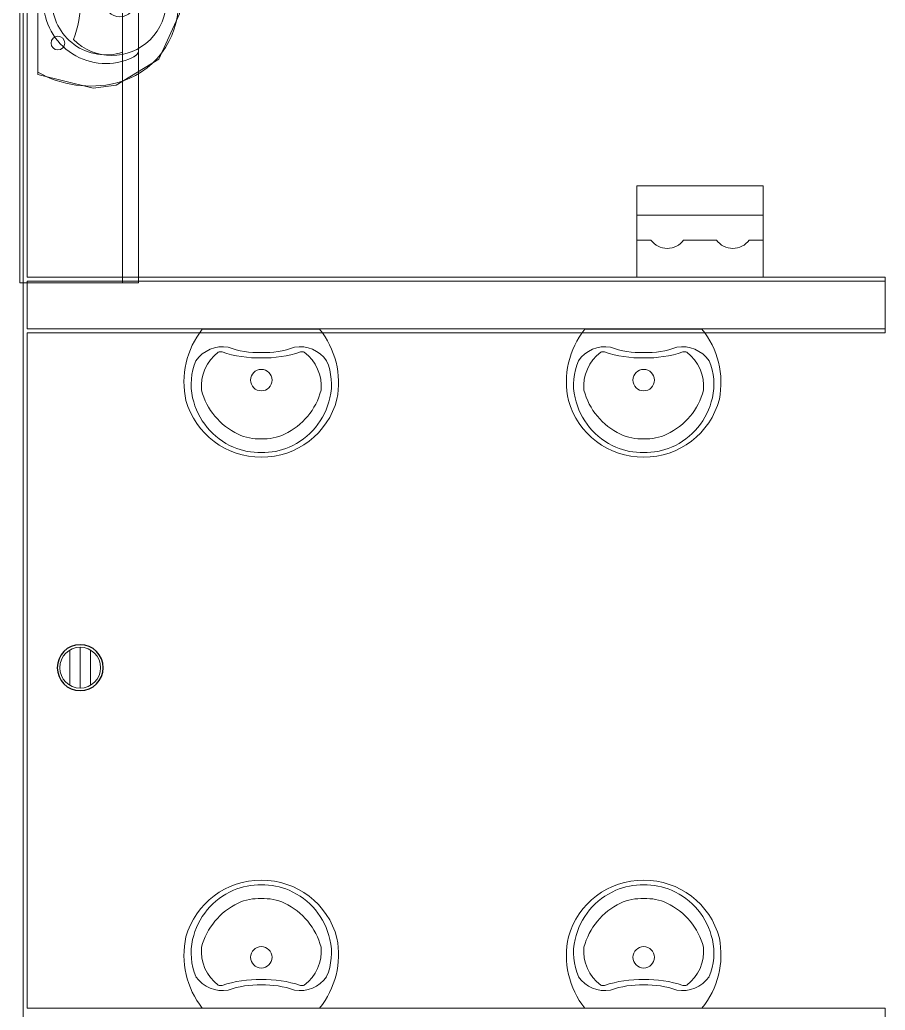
# Model space of a CAD drawing. Header units: millimetres. Extents: x -677815 to 476396, y -125373 to 39000.
# Drawn here: x 251900 to 254050, y 2073 to 4534 of the extents above; entities that cross this region are included whole.
import ezdxf

# ---------------------------------------------------------------- set-up
doc = ezdxf.new("R2010")
doc.units = ezdxf.units.MM
for name, color, linetype, lineweight in [('AM_BOR', 4, 'Continuous', 25), ('Xref building Toll$0$A-FLOR', 192, 'Continuous', 25), ('Xref building Toll$0$A-WALL', 113, 'Continuous', 9), ('Xref building Toll$0$E-ELEC-EQPM', 71, 'Continuous', 9), ('Xref building Toll$0$I-FURN', 30, 'Continuous', 9), ('Xref building Toll$0$P-SANR-FIXT', 6, 'Continuous', 9)]:
    doc.layers.add(name, color=color, linetype=linetype, lineweight=lineweight)

# ---------------------------------------------------------------- blocks, each defined once
blk = doc.blocks.new('Xref building Toll$0$Basins w Vanity Unit _UK_ - Basins w Vanity Unit _UK_-935614-MASTER GROUND FLOOR')
at = {"layer": 'Xref building Toll$0$I-FURN'}
for p, q in [((156.4, 393.6), (156.4, 393.6)), ((906.4, 393.6), (906.4, 393.6)), ((1656.4, 393.6), (1656.4, 393.6)), ((31.9, 295), (-713.6, 295)), ((-713.6, 280), (-713.6, 295)), ((-713.6, 295), (-713.6, 295)), ((-713.6, 295), (-713.6, 255)), ((2356.4, 295), (-713.6, 295)), ((-713.6, 20), (-713.6, 280)), ((781.9, 295), (280.8, 295)), ((1531.9, 295), (1030.8, 295)), ((2356.4, 295), (1780.8, 295)), ((2356.4, 255), (2356.4, 295)), ((2356.4, 295), (2356.4, 295)), ((2356.4, 295), (2356.4, 280)), ((2356.4, 280), (2356.4, 20)), ((-713.6, 255), (-713.6, 255)), ((-713.6, 255), (-713.6, 0)), ((2356.4, 255), (-713.6, 255)), ((29.5, 255), (-713.6, 255)), ((779.5, 255), (283.2, 255)), ((1529.5, 255), (1033.2, 255)), ((2356.4, 255), (1783.2, 255)), ((2356.4, 0), (2356.4, 255)), ((2356.4, 255), (2356.4, 255)), ((-22.7, 45), (-25.6, 45)), ((-21.2, 45), (-20.2, 45)), ((-20.2, 45), (-20.2, 45)), ((332.9, 45), (332.9, 45)), ((332.9, 45), (333.9, 45)), ((338.3, 45), (335.5, 45)), ((727.3, 45), (724.4, 45)), ((728.8, 45), (729.8, 45)), ((729.8, 45), (729.8, 45)), ((1082.9, 45), (1082.9, 45)), ((1082.9, 45), (1083.9, 45)), ((1088.3, 45), (1085.5, 45)), ((1477.3, 45), (1474.4, 45)), ((1478.8, 45), (1479.8, 45)), ((1479.8, 45), (1479.8, 45)), ((1832.9, 45), (1832.9, 45)), ((1832.9, 45), (1833.9, 45)), ((1838.3, 45), (1835.5, 45)), ((-713.6, 0), (-713.6, 20)), ((2356.4, 20), (2356.4, 0)), ((-713.6, 0), (-713.6, 0)), ((-713.6, 0), (2356.4, 0)), ((-713.6, 0), (2356.4, 0)), ((2356.4, 0), (2356.4, 0))]:
    blk.add_line(p, q, dxfattribs=at)
at = {"layer": 'Xref building Toll$0$I-FURN', "flags": 128}
for points in [[(156.4, 398.4), (36.9, 364.8), (-42.3, 269.3), (-52, 239.2)], [(364.8, 239.2), (300.9, 345.7), (187.9, 396.9), (156.4, 398.4)], [(156.4, 395.8), (156.4, 397), (156.4, 398.3)], [(906.4, 398.4), (786.9, 364.8), (707.7, 269.3), (698, 239.2)], [(1114.8, 239.2), (1050.9, 345.7), (937.9, 396.9), (906.4, 398.4)], [(906.4, 395.8), (906.4, 397), (906.4, 398.3)], [(1656.4, 398.4), (1536.9, 364.8), (1457.7, 269.3), (1448, 239.2)], [(1864.8, 239.2), (1800.9, 345.7), (1687.9, 396.9), (1656.4, 398.4)], [(1656.4, 395.8), (1656.4, 397), (1656.4, 398.3)], [(-52, 239.2), (-48.1, 97.7), (-25.7, 45)], [(338.5, 45), (372.3, 182.5), (364.8, 239.2)], [(698, 239.2), (701.9, 97.7), (724.3, 45)], [(1088.5, 45), (1122.3, 182.5), (1114.8, 239.2)], [(1448, 239.2), (1451.9, 97.7), (1474.3, 45)], [(1838.5, 45), (1872.3, 182.5), (1864.8, 239.2)]]:
    blk.add_lwpolyline(points, dxfattribs=at)
at = {"layer": 'Xref building Toll$0$I-FURN'}
for centre, radius, start, end in [((150.5, 190.1), 203.5, 88.3442, 166.3649), ((150.5, 190.1), 203.5, 88.3442, 166.3649), ((162.2, 190.1), 203.5, 13.6351, 91.6558), ((162.2, 190.1), 203.5, 13.6351, 91.6558), ((900.5, 190.1), 203.5, 88.3442, 166.3649), ((900.5, 190.1), 203.5, 88.3442, 166.3649), ((912.2, 190.1), 203.5, 13.6351, 91.6558), ((912.2, 190.1), 203.5, 13.6351, 91.6558), ((1650.5, 190.1), 203.5, 88.3442, 166.3649), ((1650.5, 190.1), 203.5, 88.3442, 166.3649), ((1662.2, 190.1), 203.5, 13.6351, 91.6558), ((1662.2, 190.1), 203.5, 13.6351, 91.6558), ((156.4, 213.6), 155, 154.6211, 270), ((156.4, 213.6), 155, 270, 25.3789), ((906.4, 213.6), 155, 154.6211, 270), ((906.4, 213.6), 155, 270, 25.3789), ((1656.4, 213.6), 155, 154.6211, 270), ((1656.4, 213.6), 155, 270, 25.3789), ((156.4, 213.6), 133.4, 161.9083, 270), ((156.4, 213.6), 133.4, 270, 18.0917), ((906.4, 213.6), 133.4, 161.9083, 270), ((906.4, 213.6), 133.4, 270, 18.0917), ((1656.4, 213.6), 133.4, 161.9083, 270), ((1656.4, 213.6), 133.4, 270, 18.0917), ((209.7, 175.8), 264.4, 166.3649, 209.6351), ((209.7, 175.8), 264.4, 166.3649, 209.6351), ((103, 175.8), 264.4, 330.3649, 13.6351), ((103, 175.8), 264.4, 330.3649, 13.6351), ((959.7, 175.8), 264.4, 166.3649, 209.6351), ((959.7, 175.8), 264.4, 166.3649, 209.6351), ((853, 175.8), 264.4, 330.3649, 13.6351), ((853, 175.8), 264.4, 330.3649, 13.6351), ((1709.7, 175.8), 264.4, 166.3649, 209.6351), ((1709.7, 175.8), 264.4, 166.3649, 209.6351), ((1603, 175.8), 264.4, 330.3649, 13.6351), ((1603, 175.8), 264.4, 330.3649, 13.6351)]:
    blk.add_arc(centre, radius, start, end, dxfattribs=at)
for points, knots in [([(156.4, 398.3), (156.4, 398.4), (156.4, 398.5), (156.4, 397.7), (156.4, 396.5), (156.4, 395.3), (156.4, 394.7), (156.4, 394.4)], [-1, -1, -1, -1, -0.75, -0.5, -0.25, -0.125, 0, 0, 0, 0]), ([(156.4, 393.6), (156.4, 393.7), (156.4, 394.1), (156.4, 394.7), (156.4, 395.4), (156.4, 395.7), (156.4, 395.8)], [-1, -1, -1, -1, -0.833333, -0.666667, -0.333333, 0, 0, 0, 0]), ([(906.4, 398.3), (906.4, 398.4), (906.4, 398.5), (906.4, 397.7), (906.4, 396.5), (906.4, 395.3), (906.4, 394.7), (906.4, 394.4)], [-1, -1, -1, -1, -0.75, -0.5, -0.25, -0.125, 0, 0, 0, 0]), ([(906.4, 393.6), (906.4, 393.7), (906.4, 394.1), (906.4, 394.7), (906.4, 395.4), (906.4, 395.7), (906.4, 395.8)], [-1, -1, -1, -1, -0.833333, -0.666667, -0.333333, 0, 0, 0, 0]), ([(1656.4, 398.3), (1656.4, 398.4), (1656.4, 398.5), (1656.4, 397.7), (1656.4, 396.5), (1656.4, 395.3), (1656.4, 394.7), (1656.4, 394.4)], [-1, -1, -1, -1, -0.75, -0.5, -0.25, -0.125, 0, 0, 0, 0]), ([(1656.4, 393.6), (1656.4, 393.7), (1656.4, 394.1), (1656.4, 394.7), (1656.4, 395.4), (1656.4, 395.7), (1656.4, 395.8)], [-1, -1, -1, -1, -0.833333, -0.666667, -0.333333, 0, 0, 0, 0]), ([(16.3, 280), (16.9, 281.2), (18.2, 283.6), (20, 286.3), (21.5, 288.2), (22.7, 289.5), (23.9, 290.7), (25.1, 291.8), (26.3, 292.8), (27.5, 293.5), (28.6, 294.2), (30.2, 294.8), (31.2, 295), (31.9, 295)], [0, 0, 0, 0, 0.142857, 0.285714, 0.357143, 0.428571, 0.5, 0.571429, 0.642857, 0.714286, 0.785714, 0.857143, 1, 1, 1, 1]), ([(31.9, 295), (35, 295), (42, 295), (54.5, 295), (68.9, 295), (90, 295), (113.4, 295), (137.8, 295), (150.2, 295), (156.4, 295)], [0, 0, 0, 0, 0.125, 0.25, 0.375, 0.5, 0.75, 0.875, 1, 1, 1, 1]), ([(156.4, 295), (162.6, 295), (174.9, 295), (199.3, 295), (222.7, 295), (243.9, 295), (258.2, 295), (270.8, 295), (277.7, 295), (280.8, 295)], [0, 0, 0, 0, 0.125, 0.25, 0.5, 0.625, 0.75, 0.875, 1, 1, 1, 1]), ([(280.8, 295), (281.5, 295), (282.6, 294.8), (284.1, 294.2), (285.3, 293.5), (286.5, 292.8), (287.7, 291.8), (288.9, 290.7), (290, 289.5), (291.2, 288.2), (292.4, 286.8), (293.5, 285.2), (294.9, 283), (295.8, 281.2), (296.4, 280)], [0, 0, 0, 0, 0.142857, 0.214286, 0.285714, 0.357143, 0.428571, 0.5, 0.571429, 0.642857, 0.714286, 0.785714, 0.857143, 1, 1, 1, 1]), ([(766.3, 280), (766.9, 281.2), (768.2, 283.6), (770, 286.3), (771.5, 288.2), (772.7, 289.5), (773.9, 290.7), (775.1, 291.8), (776.3, 292.8), (777.5, 293.5), (778.6, 294.2), (780.2, 294.8), (781.2, 295), (781.9, 295)], [0, 0, 0, 0, 0.142857, 0.285714, 0.357143, 0.428571, 0.5, 0.571429, 0.642857, 0.714286, 0.785714, 0.857143, 1, 1, 1, 1]), ([(781.9, 295), (785, 295), (792, 295), (804.5, 295), (818.9, 295), (840, 295), (863.4, 295), (887.8, 295), (900.2, 295), (906.4, 295)], [0, 0, 0, 0, 0.125, 0.25, 0.375, 0.5, 0.75, 0.875, 1, 1, 1, 1]), ([(906.4, 295), (912.6, 295), (924.9, 295), (949.3, 295), (972.7, 295), (993.9, 295), (1008.2, 295), (1020.8, 295), (1027.7, 295), (1030.8, 295)], [0, 0, 0, 0, 0.125, 0.25, 0.5, 0.625, 0.75, 0.875, 1, 1, 1, 1]), ([(1030.8, 295), (1031.5, 295), (1032.6, 294.8), (1034.1, 294.2), (1035.3, 293.5), (1036.5, 292.8), (1037.7, 291.8), (1038.9, 290.7), (1040, 289.5), (1041.2, 288.2), (1042.4, 286.8), (1043.5, 285.2), (1044.9, 283), (1045.8, 281.2), (1046.4, 280)], [0, 0, 0, 0, 0.142857, 0.214286, 0.285714, 0.357143, 0.428571, 0.5, 0.571429, 0.642857, 0.714286, 0.785714, 0.857143, 1, 1, 1, 1]), ([(1516.3, 280), (1516.9, 281.2), (1518.2, 283.6), (1520, 286.3), (1521.5, 288.2), (1522.7, 289.5), (1523.9, 290.7), (1525.1, 291.8), (1526.3, 292.8), (1527.5, 293.5), (1528.6, 294.2), (1530.2, 294.8), (1531.2, 295), (1531.9, 295)], [0, 0, 0, 0, 0.142857, 0.285714, 0.357143, 0.428571, 0.5, 0.571429, 0.642857, 0.714286, 0.785714, 0.857143, 1, 1, 1, 1]), ([(1531.9, 295), (1535, 295), (1542, 295), (1554.5, 295), (1568.9, 295), (1590, 295), (1613.4, 295), (1637.8, 295), (1650.2, 295), (1656.4, 295)], [0, 0, 0, 0, 0.125, 0.25, 0.375, 0.5, 0.75, 0.875, 1, 1, 1, 1]), ([(1656.4, 295), (1662.6, 295), (1674.9, 295), (1699.3, 295), (1722.7, 295), (1743.9, 295), (1758.2, 295), (1770.8, 295), (1777.7, 295), (1780.8, 295)], [0, 0, 0, 0, 0.125, 0.25, 0.5, 0.625, 0.75, 0.875, 1, 1, 1, 1]), ([(1780.8, 295), (1781.5, 295), (1782.6, 294.8), (1784.1, 294.2), (1785.3, 293.5), (1786.5, 292.8), (1787.7, 291.8), (1788.9, 290.7), (1790, 289.5), (1791.2, 288.2), (1792.4, 286.8), (1793.5, 285.2), (1794.9, 283), (1795.8, 281.2), (1796.4, 280)], [0, 0, 0, 0, 0.142857, 0.214286, 0.285714, 0.357143, 0.428571, 0.5, 0.571429, 0.642857, 0.714286, 0.785714, 0.857143, 1, 1, 1, 1]), ([(29.5, 255), (32.8, 255), (39.6, 255), (54.8, 255), (73.5, 255), (95.7, 255), (115.5, 255), (136.1, 255), (149.6, 255), (156.4, 255)], [-1, -1, -1, -1, -0.892857, -0.785714, -0.571429, -0.428571, -0.285714, -0.142857, 0, 0, 0, 0]), ([(156.4, 255), (161.4, 255), (169, 255), (179.2, 255), (186.9, 255), (194.6, 255), (204.6, 255), (218.7, 255), (236, 255), (253.6, 255), (269.6, 255), (278.9, 255), (283.2, 255)], [-1, -1, -1, -1, -0.892857, -0.839286, -0.785714, -0.732143, -0.678571, -0.571429, -0.428571, -0.285714, -0.142857, 0, 0, 0, 0]), ([(779.5, 255), (782.8, 255), (789.6, 255), (804.8, 255), (823.5, 255), (845.7, 255), (865.5, 255), (886.1, 255), (899.6, 255), (906.4, 255)], [-1, -1, -1, -1, -0.892857, -0.785714, -0.571429, -0.428571, -0.285714, -0.142857, 0, 0, 0, 0]), ([(906.4, 255), (911.4, 255), (919, 255), (929.2, 255), (936.9, 255), (944.6, 255), (954.6, 255), (968.7, 255), (986, 255), (1003.6, 255), (1019.6, 255), (1028.9, 255), (1033.2, 255)], [-1, -1, -1, -1, -0.892857, -0.839286, -0.785714, -0.732143, -0.678571, -0.571429, -0.428571, -0.285714, -0.142857, 0, 0, 0, 0]), ([(1529.5, 255), (1532.8, 255), (1539.6, 255), (1554.8, 255), (1573.5, 255), (1595.7, 255), (1615.5, 255), (1636.1, 255), (1649.6, 255), (1656.4, 255)], [-1, -1, -1, -1, -0.892857, -0.785714, -0.571429, -0.428571, -0.285714, -0.142857, 0, 0, 0, 0]), ([(1656.4, 255), (1661.4, 255), (1669, 255), (1679.2, 255), (1686.9, 255), (1694.6, 255), (1704.6, 255), (1718.7, 255), (1736, 255), (1753.6, 255), (1769.6, 255), (1778.9, 255), (1783.2, 255)], [-1, -1, -1, -1, -0.892857, -0.839286, -0.785714, -0.732143, -0.678571, -0.571429, -0.428571, -0.285714, -0.142857, 0, 0, 0, 0]), ([(-25.6, 45), (-25.7, 45), (-25.8, 45), (-25.7, 45), (-25.5, 45), (-25.2, 45), (-24.7, 45), (-23.9, 45), (-22.8, 45), (-21.8, 45), (-21.2, 45)], [-1, -1, -1, -1, -0.875, -0.75, -0.6875, -0.625, -0.5, -0.375, -0.25, 0, 0, 0, 0]), ([(-20.2, 45), (-20.5, 45), (-21.1, 45), (-21.7, 45), (-22.2, 45), (-22.5, 45), (-22.7, 45), (-22.7, 45)], [-1, -1, -1, -1, -0.666667, -0.5, -0.333333, -0.166667, 0, 0, 0, 0]), ([(335.5, 45), (335.4, 45), (335.3, 45), (334.9, 45), (334.5, 45), (333.8, 45), (333.3, 45), (332.9, 45)], [-1, -1, -1, -1, -0.833333, -0.666667, -0.5, -0.333333, 0, 0, 0, 0]), ([(333.9, 45), (334.5, 45), (335.5, 45), (336.7, 45), (337.4, 45), (337.9, 45), (338.2, 45), (338.4, 45), (338.5, 45), (338.4, 45), (338.3, 45)], [-1, -1, -1, -1, -0.75, -0.625, -0.5, -0.375, -0.3125, -0.25, -0.125, 0, 0, 0, 0]), ([(724.4, 45), (724.3, 45), (724.2, 45), (724.3, 45), (724.5, 45), (724.8, 45), (725.3, 45), (726.1, 45), (727.2, 45), (728.2, 45), (728.8, 45)], [-1, -1, -1, -1, -0.875, -0.75, -0.6875, -0.625, -0.5, -0.375, -0.25, 0, 0, 0, 0]), ([(729.8, 45), (729.5, 45), (728.9, 45), (728.3, 45), (727.8, 45), (727.5, 45), (727.3, 45), (727.3, 45)], [-1, -1, -1, -1, -0.666667, -0.5, -0.333333, -0.166667, 0, 0, 0, 0]), ([(1085.5, 45), (1085.4, 45), (1085.3, 45), (1084.9, 45), (1084.5, 45), (1083.8, 45), (1083.3, 45), (1082.9, 45)], [-1, -1, -1, -1, -0.833333, -0.666667, -0.5, -0.333333, 0, 0, 0, 0]), ([(1083.9, 45), (1084.5, 45), (1085.5, 45), (1086.7, 45), (1087.4, 45), (1087.9, 45), (1088.2, 45), (1088.4, 45), (1088.5, 45), (1088.4, 45), (1088.3, 45)], [-1, -1, -1, -1, -0.75, -0.625, -0.5, -0.375, -0.3125, -0.25, -0.125, 0, 0, 0, 0]), ([(1474.4, 45), (1474.3, 45), (1474.2, 45), (1474.3, 45), (1474.5, 45), (1474.8, 45), (1475.3, 45), (1476.1, 45), (1477.2, 45), (1478.2, 45), (1478.8, 45)], [-1, -1, -1, -1, -0.875, -0.75, -0.6875, -0.625, -0.5, -0.375, -0.25, 0, 0, 0, 0]), ([(1479.8, 45), (1479.5, 45), (1478.9, 45), (1478.3, 45), (1477.8, 45), (1477.5, 45), (1477.3, 45), (1477.3, 45)], [-1, -1, -1, -1, -0.666667, -0.5, -0.333333, -0.166667, 0, 0, 0, 0]), ([(1835.5, 45), (1835.4, 45), (1835.3, 45), (1834.9, 45), (1834.5, 45), (1833.8, 45), (1833.3, 45), (1832.9, 45)], [-1, -1, -1, -1, -0.833333, -0.666667, -0.5, -0.333333, 0, 0, 0, 0]), ([(1833.9, 45), (1834.5, 45), (1835.5, 45), (1836.7, 45), (1837.4, 45), (1837.9, 45), (1838.2, 45), (1838.4, 45), (1838.5, 45), (1838.4, 45), (1838.3, 45)], [-1, -1, -1, -1, -0.75, -0.625, -0.5, -0.375, -0.3125, -0.25, -0.125, 0, 0, 0, 0])]:
    blk.add_open_spline(points, degree=3, knots=knots, dxfattribs=at)
at = {"layer": 'Xref building Toll$0$P-SANR-FIXT'}
for p, q in [((338.4, 45), (-22.7, 45)), ((1088.4, 45), (727.3, 45)), ((1838.4, 45), (1477.3, 45))]:
    blk.add_line(p, q, dxfattribs=at)
for centre, radius, start, end in [((156.4, 228.6), 135, 314.9444, 224.5371), ((906.4, 228.6), 135, 314.9444, 224.5371), ((1656.4, 228.6), 135, 314.9444, 224.5371), ((156.4, 248.6), 38.6, 0, 180), ((156.4, 248.6), 23.5, 0, 180), ((906.4, 248.6), 38.6, 0, 180), ((906.4, 248.6), 23.5, 0, 180), ((1656.4, 248.6), 38.6, 0, 180), ((1656.4, 248.6), 23.5, 0, 180), ((156.4, 248.6), 38.6, 180, 0), ((156.4, 248.6), 23.5, 180, 0), ((906.4, 248.6), 38.6, 180, 0), ((906.4, 248.6), 23.5, 180, 0), ((1656.4, 248.6), 38.6, 180, 0), ((1656.4, 248.6), 23.5, 180, 0), ((154.8, -115.3), 266.6, 68.6801, 110.8014), ((904.8, -115.3), 266.6, 68.6801, 110.8014), ((1654.8, -115.3), 266.6, 68.6801, 110.8014), ((55.1, 95.7), 17, 0, 180), ((155.6, 94.2), 16.8, 90, 270), ((155.6, 94.2), 16.8, 270, 90), ((260.7, 94.7), 17, 0, 180), ((805.1, 95.7), 17, 0, 180), ((905.6, 94.2), 16.8, 90, 270), ((905.6, 94.2), 16.8, 270, 90), ((1010.7, 94.7), 17, 0, 180), ((1555.1, 95.7), 17, 0, 180), ((1655.6, 94.2), 16.8, 90, 270), ((1655.6, 94.2), 16.8, 270, 90), ((1760.7, 94.7), 17, 0, 180), ((55.1, 95.7), 17, 180, 0), ((260.7, 94.7), 17, 180, 0), ((805.1, 95.7), 17, 180, 0), ((1010.7, 94.7), 17, 180, 0), ((1555.1, 95.7), 17, 180, 0), ((1760.7, 94.7), 17, 180, 0)]:
    blk.add_arc(centre, radius, start, end, dxfattribs=at)
for centre, start_param, end_param in [((155.9, 182.4), 0, 3.141593), ((155.9, 182.4), 3.141593, 6.283185), ((905.9, 182.4), 0, 3.141593), ((905.9, 182.4), 3.141593, 6.283185), ((1655.9, 182.4), 0, 3.141593), ((1655.9, 182.4), 3.141593, 6.283185)]:
    blk.add_ellipse(centre, major_axis=(9.08, 0), ratio=0.332108, start_param=start_param, end_param=end_param, dxfattribs=at)
blk = doc.blocks.new('Xref building Toll$0$URI_Wall mounted 01 - Standard Caroma-704848-MASTER GROUND FLOOR')
at = {"layer": 'Xref building Toll$0$P-SANR-FIXT'}
blk.add_line((144.6, 0), (-146.6, 0), dxfattribs=at)
blk.add_circle((0, -126.5), 26.7, dxfattribs=at)
for centre, radius, start, end in [((19.2, -131.2), 211.4, 141.6573, 192.5368), ((-19.5, -133.3), 211.4, 348.8359, 39.0839), ((-95.4, -125.6), 82, 80.9106, 144.7531), ((-8.9, 152.7), 210.6, 249.5705, 272.4295), ((8.9, 152.7), 210.6, 267.5705, 290.4295), ((95.4, -125.6), 82, 35.2469, 99.0894), ((-44.1, -141.2), 104.8, 126.8105, 185.6781), ((-101.3, -67.8), 11.9, 71.6315, 117.7466), ((-5.4, 221), 292.4, 251.6315, 271.0635), ((5.4, 221), 292.4, 268.9365, 288.3685), ((101.3, -67.8), 11.9, 62.2534, 108.3685), ((44.1, -141.2), 104.8, 354.3219, 53.1895), ((-24.9, -137.3), 149.5, 156.7906, 192.941), ((24.9, -137.3), 149.5, 347.059, 23.2094), ((1.6, -131.2), 176.7, 192.941, 246.384), ((14.4, -108.9), 168.3, 194.6835, 244.613), ((-14.4, -108.9), 168.3, 295.387, 345.3165), ((-1.6, -131.2), 176.7, 293.616, 347.059), ((-2, -125.5), 192.2, 195.5445, 270.5977), ((2, -125.5), 192.2, 269.4023, 345.3273), ((-7, -154), 118.3, 244.613, 273.387), ((7, -154), 118.3, 266.613, 295.387), ((-4.6, -145.1), 161.4, 246.384, 271.616), ((4.6, -145.1), 161.4, 268.384, 293.616)]:
    blk.add_arc(centre, radius, start, end, dxfattribs=at)
blk = doc.blocks.new('Xref building Toll$0$URI_Wall mounted 01 - Standard Caroma-940460-MASTER GROUND FLOOR')
at = {"layer": 'Xref building Toll$0$P-SANR-FIXT'}
blk.add_line((144.6, 0), (-146.6, 0), dxfattribs=at)
blk.add_circle((0, 126.5), 26.7, dxfattribs=at)
for centre, radius, start, end in [((-2, 125.5), 192.2, 89.4023, 164.4555), ((-4.6, 145.1), 161.4, 88.384, 113.616), ((2, 125.5), 192.2, 14.6727, 90.5977), ((4.6, 145.1), 161.4, 66.384, 91.616), ((1.6, 131.2), 176.7, 113.616, 167.059), ((-7, 154), 118.3, 86.613, 115.387), ((7, 154), 118.3, 64.613, 93.387), ((-1.6, 131.2), 176.7, 12.941, 66.384), ((14.4, 108.9), 168.3, 115.387, 165.3165), ((-14.4, 108.9), 168.3, 14.6835, 64.613), ((19.2, 131.2), 211.4, 167.4632, 218.3427), ((-19.5, 133.3), 211.4, 320.9161, 11.1641), ((-24.9, 137.3), 149.5, 167.059, 203.2094), ((-44.1, 141.2), 104.8, 174.3219, 233.1895), ((44.1, 141.2), 104.8, 306.8105, 5.6781), ((24.9, 137.3), 149.5, 336.7906, 12.941), ((-95.4, 125.6), 82, 215.2469, 279.0894), ((95.4, 125.6), 82, 260.9106, 324.7531), ((-101.3, 67.8), 11.9, 242.2534, 288.3685), ((-5.4, -221), 292.4, 88.9365, 108.3685), ((-8.9, -152.7), 210.6, 87.5705, 110.4295), ((5.4, -221), 292.4, 71.6315, 91.0635), ((8.9, -152.7), 210.6, 69.5705, 92.4295), ((101.3, 67.8), 11.9, 251.6315, 297.7466)]:
    blk.add_arc(centre, radius, start, end, dxfattribs=at)
blk = doc.blocks.new('Xref building Toll$0$HDR_Handryer 01 - Standard-V244-MASTER GROUND FLOOR')
at = {"layer": 'Xref building Toll$0$E-ELEC-EQPM'}
for p, q in [((-190.7, 222), (-190.7, 129.8)), ((123.6, 129.8), (123.6, 222)), ((-155.7, 129.8), (-190.7, 129.8)), ((-190.7, 129.8), (-190.7, 68.1)), ((-190.7, 129.8), (-155.7, 129.8)), ((7.2, 129.8), (-74.2, 129.8)), ((-74.2, 129.8), (7.2, 129.8)), ((123.6, 129.8), (88.6, 129.8)), ((88.6, 129.8), (123.6, 129.8)), ((123.6, 68.1), (123.6, 129.8)), ((-190.7, 68.1), (-190.7, -5.2)), ((123.6, 68.1), (-190.7, 68.1)), ((-190.7, 68.1), (123.6, 68.1)), ((123.6, -5.2), (123.6, 68.1)), ((-190.7, -5.2), (123.6, -5.2))]:
    blk.add_line(p, q, dxfattribs=at)
for centre in [(-115, 99.4), (-115, 99.4), (47.9, 99.4), (47.9, 99.4)]:
    blk.add_arc(centre, 50.8, 36.7381, 143.2619, dxfattribs=at)
blk = doc.blocks.new('Xref building Toll$0$Floor_Drain_-_Small_3955 - 4_ Diameter-2174406-MASTER GROUND FLOOR')
at = {"layer": 'Xref building Toll$0$P-SANR-FIXT'}
for p, q in [((0, 50.8), (0, -50.8)), ((-25.4, 44), (-25.4, -44)), ((25.4, 44), (25.4, -44))]:
    blk.add_line(p, q, dxfattribs=at)
for start, end in [(360, 180), (180, 360)]:
    blk.add_arc((0, 0), 50.8, start, end, dxfattribs=at)
blk = doc.blocks.new('Xref building Toll$0$building block 28092016')
at = {"layer": 'Xref building Toll$0$A-FLOR'}
for start, end in [(0, 180), (180, 0)]:
    blk.add_arc((974599.6, -668575.5), 57.1, start, end, dxfattribs=at)
at = {"layer": 'Xref building Toll$0$A-WALL'}
for p, q in [((974457.6, -671499.5), (974457.6, -664512)), ((974467.6, -667615.5), (976599.7, -667615.5)), ((974467.6, -667615.5), (974467.6, -667733.5)), ((974467.6, -667733.5), (976599.7, -667733.5))]:
    blk.add_line(p, q, dxfattribs=at)
at = {"layer": 'Xref building Toll$0$A-WALL', "lineweight": 18}
for p, q in [((974467.6, -667605.5), (974467.6, -664522)), ((976599.7, -667605.5), (974467.6, -667605.5)), ((976599.7, -667743.5), (976599.7, -667605.5)), ((974467.6, -669421.5), (974467.6, -667743.5)), ((974467.6, -667743.5), (976599.7, -667743.5)), ((976599.7, -669421.5), (974467.6, -669421.5)), ((976599.7, -669559.5), (976599.7, -669421.5))]:
    blk.add_line(p, q, dxfattribs=at)
at = {"layer": 'Xref building Toll$0$E-ELEC-EQPM', "rotation": 180}
blk.add_blockref('Xref building Toll$0$HDR_Handryer 01 - Standard-V244-MASTER GROUND FLOOR', (976106.1, -667383.5), dxfattribs=at)
at = {"layer": 'Xref building Toll$0$I-FURN', "rotation": 270}
blk.add_blockref('Xref building Toll$0$Basins w Vanity Unit _UK_ - Basins w Vanity Unit _UK_-935614-MASTER GROUND FLOOR', (974449.6, -665263.1), dxfattribs=at)
at = {"layer": 'Xref building Toll$0$P-SANR-FIXT'}
for name, p in [('Xref building Toll$0$URI_Wall mounted 01 - Standard Caroma-704848-MASTER GROUND FLOOR', (975049.6, -667734.5)), ('Xref building Toll$0$URI_Wall mounted 01 - Standard Caroma-704848-MASTER GROUND FLOOR', (975999.7, -667734.5)), ('Xref building Toll$0$Floor_Drain_-_Small_3955 - 4_ Diameter-2174406-MASTER GROUND FLOOR', (974599.6, -668575.5)), ('Xref building Toll$0$URI_Wall mounted 01 - Standard Caroma-940460-MASTER GROUND FLOOR', (975049.6, -669421.5)), ('Xref building Toll$0$URI_Wall mounted 01 - Standard Caroma-940460-MASTER GROUND FLOOR', (975999.7, -669421.5))]:
    blk.add_blockref(name, p, dxfattribs=at)
blk = doc.blocks.new('Xref building Toll')
blk.add_blockref('Xref building Toll$0$building block 28092016', (-722549.6, 671499.5))

msp = doc.modelspace()

# ---------------------------------------------------------------- block references
at = {"layer": 'AM_BOR'}
msp.add_blockref('Xref building Toll', (0, 0), dxfattribs=at)

doc.saveas('drawing.dxf')
